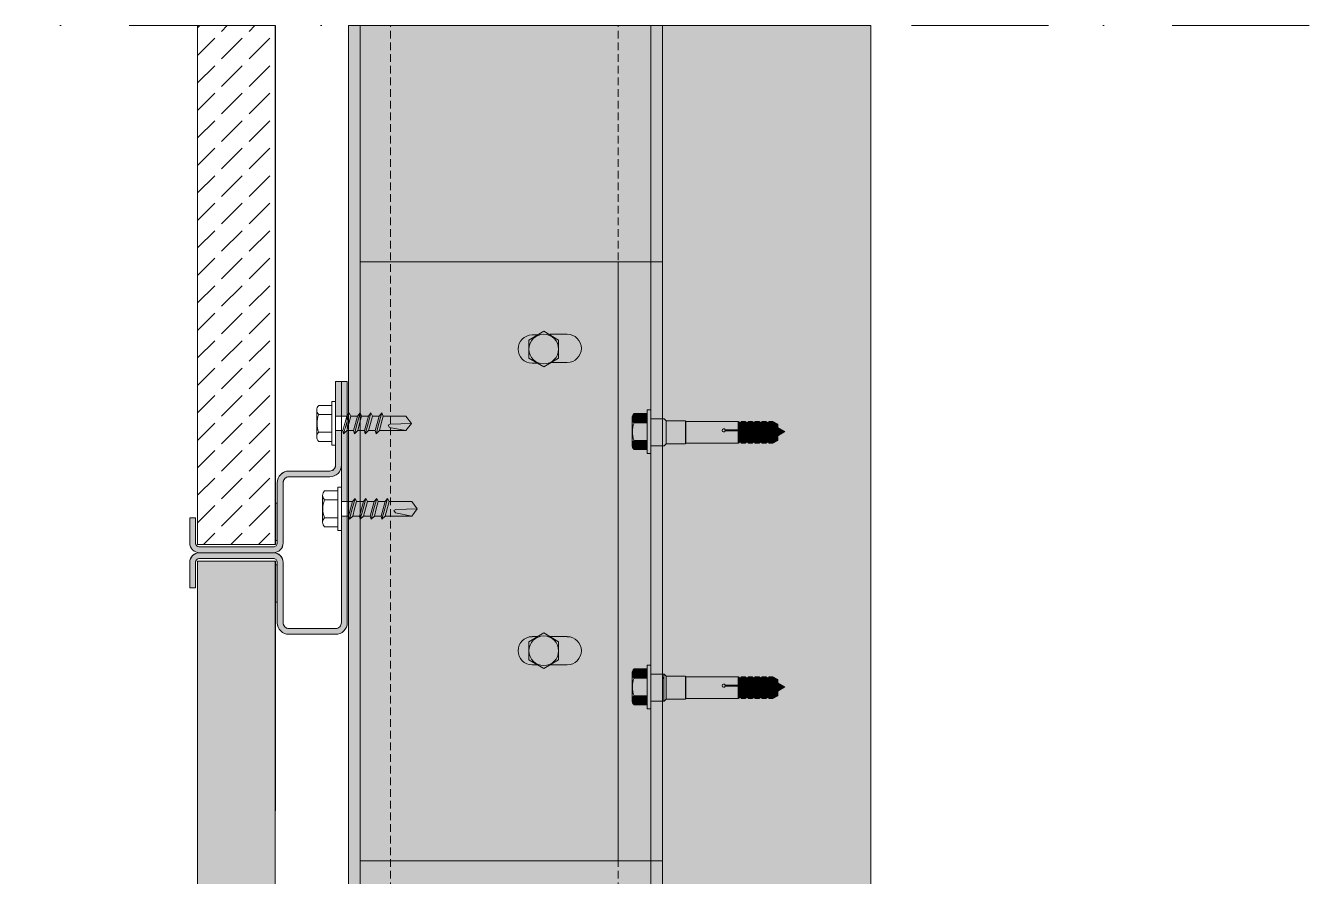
# Model space of a CAD drawing. Extents: x -106823 to -42801, y 48734 to 74234.
# Drawn here: x -55163 to -51863, y 65285 to 67473 of the extents above; entities that cross this region are included whole.
import ezdxf

# ---------------------------------------------------------------- set-up
doc = ezdxf.new("R2010")
doc.units = 0
doc.header["$MEASUREMENT"] = 0
doc.linetypes.add('Dot & Dashed', pattern=[670.277762, 352.777767, -176.388884, 0, -141.111112])
doc.linetypes.add('Hidden Line', pattern=[30, 20, -10])
for name, color, linetype, lineweight, true_color in [('2D - Ogólne_Pen_No__2', 7, 'Continuous', 15, 0x7f7f7f), ('2D - Ogólne_Pen_No__82', 7, 'Continuous', 20, 0xaaaaaa), ('2D Drafting - General_Pen_No__102', 7, 'Continuous', 13, 0xcccccc), ('2D Drafting - General_Pen_No__141', 7, 'Continuous', 0, 0xe8e8e8), ('2D Drafting - General_Pen_No__2', 7, 'Continuous', 15, 0x7f7f7f), ('2D Drafting - General_Pen_No__81', 7, 'Continuous', 20, 0x6a6a6a)]:
    doc.layers.add(name, color=color, linetype=linetype, lineweight=lineweight, true_color=true_color)
doc.layers.add('2D Drafting - General_Pen_No__121', color=255, linetype='Continuous', lineweight=0)
pattern_1 = [(45, (0, 0), (-70.71068, 70.71068), [75, -25]), (45, (7e-15, 70.71), (-70.71068, 70.71068), [75, -25])]

msp = doc.modelspace()

# ---------------------------------------------------------------- hatches: boundary and pattern name
at = {"layer": '2D Drafting - General_Pen_No__102', "linetype": 'Continuous'}
for points in [[(-54366.18, 66468.41), (-54366.18, 66557.26), (-54351.18, 66557.26), (-54351.18, 66468.41)], [(-54351.18, 66468.41), (-54351.18, 66557.26), (-54336.18, 66557.26), (-54336.18, 66470.25), (-54337.66, 66468.41)], [(-54351.18, 66468.41), (-54351.18, 66557.26), (-54336.18, 66557.26), (-54336.18, 66470.25), (-54337.66, 66468.41)], [(-54716.18, 66117.26, -0.4142136), (-54741.18, 66142.26), (-54741.18, 66207.26), (-54726.18, 66207.26), (-54726.18, 66199.21), (-54726.27, 66199.21), (-54726.27, 66148.8), (-54726.18, 66148.8), (-54726.18, 66142.26, 0.4142136), (-54716.18, 66132.26), (-54526.18, 66132.26, 0.4142136), (-54516.18, 66142.26), (-54516.18, 66297.26, -0.4142136), (-54486.18, 66327.26), (-54381.18, 66327.26, 0.4142136), (-54366.18, 66342.26), (-54366.18, 66393.85), (-54366.18, 66431.13), (-54351.18, 66431.13), (-54351.18, 66342.26, -0.4142136), (-54381.18, 66312.26), (-54486.18, 66312.26, 0.4142136), (-54501.18, 66297.26), (-54501.18, 66142.26, -0.4142136), (-54526.18, 66117.26)], [(-54336.18, 66248.78), (-54351.18, 66248.78), (-54351.18, 66286.06), (-54351.18, 66431.13), (-54347.65, 66431.13), (-54345.45, 66422.93), (-54337.25, 66431.13), (-54336.18, 66431.13)], [(-54716.18, 66117.26), (-54526.18, 66117.26, -0.4142136), (-54501.18, 66092.26), (-54501.18, 65937.26, 0.4142136), (-54486.18, 65922.26), (-54366.18, 65922.26, 0.4142136), (-54351.18, 65937.26), (-54351.18, 66211.5), (-54336.18, 66211.5), (-54336.18, 65937.26, -0.4142136), (-54366.18, 65907.26), (-54486.18, 65907.26, -0.4142136), (-54516.18, 65937.26), (-54516.18, 66092.26, 0.4142136), (-54526.18, 66102.26), (-54716.18, 66102.26, 0.4142136), (-54726.18, 66092.26), (-54726.18, 66085.72), (-54726.27, 66085.72), (-54726.27, 66035.3), (-54726.18, 66035.3), (-54726.18, 66027.26), (-54741.18, 66027.26), (-54741.18, 66092.26, -0.4142136)]]:
    msp.add_hatch(color=256, dxfattribs=at).paths.add_polyline_path(points, flags=0)
at = {"layer": '2D Drafting - General_Pen_No__121', "linetype": 'Continuous'}
for points in [[(-53564.77, 66451.55), (-53598.95, 66451.55, -0.4195601), (-53598.95, 66474.85), (-53564.77, 66474.85)], [(-53555.45, 66428.63), (-53555.45, 66372.71), (-53564.77, 66372.71), (-53564.77, 66428.63), (-53564.77, 66484.55), (-53555.45, 66484.55)], [(-53603.22, 66428.63, 0.092424), (-53598.95, 66405.72, 0.201281), (-53603.83, 66394.07), (-53603.83, 66463.2, 0.201281), (-53598.95, 66451.55, 0.092424)], [(-53564.77, 66405.72), (-53598.95, 66405.72, -0.092424), (-53603.22, 66428.63, -0.092424), (-53598.95, 66451.55), (-53564.77, 66451.55), (-53564.77, 66428.63)], [(-53555.45, 66391.96), (-53555.45, 66430.48), (-53555.45, 66461.63), (-53525.45, 66461.63), (-53525.45, 66427.55), (-53525.45, 66391.96)], [(-53525.45, 66391.96), (-53555.45, 66391.96), (-53555.45, 66430.48), (-53555.45, 66461.63), (-53525.45, 66461.63), (-53525.45, 66426.6)], [(-53516.35, 66397.37), (-53516.35, 66456.22), (-53466.61, 66456.22), (-53466.61, 66397.37)], [(-53466.61, 66397.37), (-53466.61, 66456.22), (-53465.36, 66454.97), (-53465.36, 66398.62)], [(-53465.36, 66398.62), (-53465.36, 66454.97), (-53330.94, 66454.97), (-53330.94, 66433.31), (-53364.25, 66433.31, 5.4750432), (-53364.25, 66430.35), (-53330.94, 66430.35), (-53330.94, 66398.62)], [(-53330.94, 66430.35), (-53364.25, 66430.35, -5.4750432), (-53364.25, 66433.31), (-53330.94, 66433.31)], [(-53323.5, 66452.01), (-53323.5, 66439.06), (-53330.94, 66433.31), (-53330.94, 66454.97), (-53327.2, 66452.01)], [(-53330.94, 66433.31), (-53323.5, 66439.06), (-53323.5, 66436.1), (-53330.94, 66430.35)], [(-53323.5, 66401.57), (-53327.2, 66401.57), (-53330.94, 66398.62), (-53330.94, 66430.35), (-53323.5, 66436.1)], [(-53313.15, 66454.97), (-53313.15, 66439.06), (-53323.5, 66439.06), (-53323.5, 66454.97)], [(-53323.5, 66439.06), (-53313.15, 66439.06), (-53313.15, 66436.1), (-53323.5, 66436.1)], [(-53323.5, 66398.62), (-53323.5, 66436.1), (-53313.15, 66436.1), (-53313.15, 66398.62)], [(-53305.71, 66452.01), (-53305.71, 66433.31), (-53313.15, 66439.06), (-53313.15, 66454.97), (-53309.4, 66452.01)], [(-53305.71, 66430.35), (-53313.15, 66436.1), (-53313.15, 66439.06), (-53305.71, 66433.31)], [(-53305.71, 66401.57), (-53309.4, 66401.57), (-53313.15, 66398.62), (-53313.15, 66436.1), (-53305.71, 66430.35)], [(-53295.35, 66454.97), (-53295.35, 66433.31), (-53305.71, 66433.31), (-53305.71, 66454.97)], [(-53295.35, 66433.31), (-53295.35, 66454.97), (-53291.61, 66452.01), (-53287.91, 66452.01), (-53287.91, 66439.06)], [(-53287.91, 66436.1), (-53295.35, 66430.35), (-53295.35, 66433.31), (-53287.91, 66439.06)], [(-53287.91, 66401.57), (-53291.61, 66401.57), (-53295.35, 66398.62), (-53295.35, 66430.35), (-53287.91, 66436.1)], [(-53277.55, 66454.97), (-53277.55, 66439.06), (-53287.91, 66439.06), (-53287.91, 66454.97)], [(-53277.55, 66436.1), (-53287.91, 66436.1), (-53287.91, 66439.06), (-53277.55, 66439.06)], [(-53277.55, 66398.62), (-53287.91, 66398.62), (-53287.91, 66436.1), (-53277.55, 66436.1)], [(-53270.11, 66452.01), (-53270.11, 66433.31), (-53277.55, 66439.06), (-53277.55, 66454.97), (-53273.81, 66452.01)], [(-53270.11, 66430.35), (-53277.55, 66436.1), (-53277.55, 66439.06), (-53270.11, 66433.31)], [(-53270.11, 66401.57), (-53273.81, 66401.57), (-53277.55, 66398.62), (-53277.55, 66436.1), (-53270.11, 66430.35)], [(-53259.76, 66454.97), (-53259.76, 66433.31), (-53270.11, 66433.31), (-53270.11, 66454.97)], [(-53252.32, 66452.01), (-53252.32, 66439.06), (-53259.76, 66433.31), (-53259.76, 66454.97), (-53256.01, 66452.01)], [(-53259.76, 66433.31), (-53252.32, 66439.06), (-53252.32, 66436.1), (-53259.76, 66430.35)], [(-53252.32, 66401.57), (-53256.01, 66401.57), (-53259.76, 66398.62), (-53259.76, 66430.35), (-53252.32, 66436.1)], [(-53252.32, 66439.06), (-53252.32, 66454.97), (-53241.96, 66454.97), (-53241.96, 66439.06)], [(-53252.32, 66439.06), (-53241.96, 66439.06), (-53241.96, 66436.1), (-53252.32, 66436.1)], [(-53252.32, 66398.62), (-53252.32, 66436.1), (-53241.96, 66436.1), (-53241.96, 66398.62)], [(-53229.58, 66431.91), (-53241.96, 66439.06), (-53241.96, 66454.97), (-53229.58, 66447.82)], [(-53229.58, 66428.95), (-53241.96, 66436.1), (-53241.96, 66439.06), (-53229.58, 66431.91)], [(-53229.58, 66405.76), (-53241.96, 66398.62), (-53241.96, 66436.1), (-53229.58, 66428.95)], [(-53210.85, 66428.54), (-53229.58, 66417.72), (-53229.58, 66439.35)], [(-53564.77, 66382.42), (-53598.95, 66382.42, -0.4195601), (-53598.95, 66405.72), (-53564.77, 66405.72)], [(-53305.71, 66433.31), (-53295.35, 66433.31), (-53295.35, 66430.35), (-53305.71, 66430.35)], [(-53305.71, 66398.62), (-53305.71, 66430.35), (-53295.35, 66430.35), (-53295.35, 66398.62)], [(-53270.11, 66433.31), (-53259.76, 66433.31), (-53259.76, 66430.35), (-53270.11, 66430.35)], [(-53259.76, 66398.62), (-53270.11, 66398.62), (-53270.11, 66430.35), (-53259.76, 66430.35)], [(-53564.77, 65794.86), (-53598.95, 65794.86, -0.4195601), (-53598.95, 65818.16), (-53564.77, 65818.16)], [(-53555.45, 65771.95), (-53555.45, 65716.03), (-53564.77, 65716.03), (-53564.77, 65771.95), (-53564.77, 65827.87), (-53555.45, 65827.87)], [(-53603.22, 65771.95, 0.092424), (-53598.95, 65749.04, 0.201281), (-53603.83, 65737.39), (-53603.83, 65806.51, 0.201281), (-53598.95, 65794.86, 0.092424)], [(-53564.77, 65749.04), (-53598.95, 65749.04, -0.092424), (-53603.22, 65771.95, -0.092424), (-53598.95, 65794.86), (-53564.77, 65794.86), (-53564.77, 65771.95)], [(-53555.45, 65735.27), (-53555.45, 65771.95), (-53555.45, 65804.95), (-53525.45, 65804.95), (-53525.45, 65769.03), (-53525.45, 65735.27)], [(-53525.45, 65735.27), (-53555.45, 65735.27), (-53555.45, 65771.95), (-53555.45, 65804.95), (-53525.45, 65804.95), (-53525.45, 65768.08)], [(-53525.45, 65735.37), (-53525.45, 65768.08), (-53525.45, 65792.43), (-53521.94, 65796.8), (-53521.94, 65735.37)], [(-53521.94, 65735.37), (-53521.94, 65804.95), (-53521.76, 65804.95), (-53516.35, 65799.53), (-53516.35, 65740.78), (-53521.76, 65735.37)], [(-53516.35, 65740.69), (-53516.35, 65799.53), (-53466.61, 65799.53), (-53466.61, 65740.69)], [(-53466.61, 65740.69), (-53466.61, 65799.53), (-53465.36, 65798.29), (-53465.36, 65741.93)], [(-53465.36, 65741.93), (-53465.36, 65798.29), (-53330.94, 65798.29), (-53330.94, 65776.63), (-53364.25, 65776.63, 5.4750432), (-53364.25, 65773.67), (-53330.94, 65773.67), (-53330.94, 65741.93)], [(-53330.94, 65773.67), (-53364.25, 65773.67, -5.4750432), (-53364.25, 65776.63), (-53330.94, 65776.63)], [(-53323.5, 65795.33), (-53323.5, 65782.38), (-53330.94, 65776.63), (-53330.94, 65798.29), (-53327.2, 65795.33)], [(-53330.94, 65776.63), (-53323.5, 65782.38), (-53323.5, 65779.42), (-53330.94, 65773.67)], [(-53323.5, 65744.89), (-53327.2, 65744.89), (-53330.94, 65741.93), (-53330.94, 65773.67), (-53323.5, 65779.42)], [(-53313.15, 65798.29), (-53313.15, 65782.38), (-53323.5, 65782.38), (-53323.5, 65798.29)], [(-53323.5, 65782.38), (-53313.15, 65782.38), (-53313.15, 65779.42), (-53323.5, 65779.42)], [(-53323.5, 65741.93), (-53323.5, 65779.42), (-53313.15, 65779.42), (-53313.15, 65741.93)], [(-53305.71, 65795.33), (-53305.71, 65776.63), (-53313.15, 65782.38), (-53313.15, 65798.29), (-53309.4, 65795.33)], [(-53305.71, 65773.67), (-53313.15, 65779.42), (-53313.15, 65782.38), (-53305.71, 65776.63)], [(-53305.71, 65744.89), (-53309.4, 65744.89), (-53313.15, 65741.93), (-53313.15, 65779.42), (-53305.71, 65773.67)], [(-53295.35, 65798.29), (-53295.35, 65776.63), (-53305.71, 65776.63), (-53305.71, 65798.29)], [(-53305.71, 65776.63), (-53295.35, 65776.63), (-53295.35, 65773.67), (-53305.71, 65773.67)], [(-53295.35, 65776.63), (-53295.35, 65798.29), (-53291.61, 65795.33), (-53287.91, 65795.33), (-53287.91, 65782.38)], [(-53287.91, 65779.42), (-53295.35, 65773.67), (-53295.35, 65776.63), (-53287.91, 65782.38)], [(-53287.91, 65744.89), (-53291.61, 65744.89), (-53295.35, 65741.93), (-53295.35, 65773.67), (-53287.91, 65779.42)], [(-53277.55, 65798.29), (-53277.55, 65782.38), (-53287.91, 65782.38), (-53287.91, 65798.29)], [(-53277.55, 65779.42), (-53287.91, 65779.42), (-53287.91, 65782.38), (-53277.55, 65782.38)], [(-53277.55, 65741.93), (-53287.91, 65741.93), (-53287.91, 65779.42), (-53277.55, 65779.42)], [(-53270.11, 65795.33), (-53270.11, 65776.63), (-53277.55, 65782.38), (-53277.55, 65798.29), (-53273.81, 65795.33)], [(-53270.11, 65773.67), (-53277.55, 65779.42), (-53277.55, 65782.38), (-53270.11, 65776.63)], [(-53270.11, 65744.89), (-53273.81, 65744.89), (-53277.55, 65741.93), (-53277.55, 65779.42), (-53270.11, 65773.67)], [(-53259.76, 65798.29), (-53259.76, 65776.63), (-53270.11, 65776.63), (-53270.11, 65798.29)], [(-53270.11, 65776.63), (-53259.76, 65776.63), (-53259.76, 65773.67), (-53270.11, 65773.67)], [(-53252.32, 65795.33), (-53252.32, 65782.38), (-53259.76, 65776.63), (-53259.76, 65798.29), (-53256.01, 65795.33)], [(-53259.76, 65776.63), (-53252.32, 65782.38), (-53252.32, 65779.42), (-53259.76, 65773.67)], [(-53252.32, 65744.89), (-53256.01, 65744.89), (-53259.76, 65741.93), (-53259.76, 65773.67), (-53252.32, 65779.42)], [(-53252.32, 65782.38), (-53252.32, 65798.29), (-53241.96, 65798.29), (-53241.96, 65782.38)], [(-53252.32, 65782.38), (-53241.96, 65782.38), (-53241.96, 65779.42), (-53252.32, 65779.42)], [(-53252.32, 65741.93), (-53252.32, 65779.42), (-53241.96, 65779.42), (-53241.96, 65741.93)], [(-53229.58, 65775.23), (-53241.96, 65782.38), (-53241.96, 65798.29), (-53229.58, 65791.14)], [(-53229.58, 65772.27), (-53241.96, 65779.42), (-53241.96, 65782.38), (-53229.58, 65775.23)], [(-53229.58, 65749.08), (-53241.96, 65741.93), (-53241.96, 65779.42), (-53229.58, 65772.27)], [(-53210.85, 65771.85), (-53229.58, 65761.04), (-53229.58, 65782.67)], [(-53564.77, 65725.74), (-53598.95, 65725.74, -0.4195601), (-53598.95, 65749.04), (-53564.77, 65749.04)], [(-53305.71, 65741.93), (-53305.71, 65773.67), (-53295.35, 65773.67), (-53295.35, 65741.93)], [(-53259.76, 65741.93), (-53270.11, 65741.93), (-53270.11, 65773.67), (-53259.76, 65773.67)]]:
    msp.add_hatch(color=256, dxfattribs=at).paths.add_polyline_path(points, flags=0)
at = {"layer": '2D Drafting - General_Pen_No__141', "linetype": 'Continuous'}
msp.add_hatch(color=256, dxfattribs=at).paths.add_polyline_path([(-53525.45, 52799.35), (-53525.45, 67472.76), (-54333.07, 67472.76), (-54333.07, 52799.35)], flags=0)
at = {"layer": '2D Drafting - General_Pen_No__81', "linetype": 'Continuous'}
h = msp.add_hatch(dxfattribs=at)
h.set_pattern_fill('Beton', color=256, style=0, pattern_type=2)
h.set_pattern_definition(pattern_1)
h.paths.add_polyline_path([(-54721.18, 66138.71), (-54521.18, 66138.71), (-54521.18, 67472.76), (-54721.18, 67472.76)], flags=0)
h = msp.add_hatch(dxfattribs=at)
h.set_pattern_fill('Solid___Dashed', color=256, style=0, pattern_type=2)
h.set_pattern_definition([(45, (0, 0), (-70.71068, 70.71068), []), (45, (-35.36, 35.36), (-70.71068, 70.71068), [75, -25])])
h.paths.add_polyline_path([(-53525.45, 67472.76), (-53525.45, 52799.35), (-52989.68, 52799.35), (-52989.68, 66029.79), (-52989.68, 67472.76)], flags=0)
for points in [[(-54521.09, 66244.23), (-54516.18, 66244.23), (-54516.18, 66148.8), (-54521.09, 66148.8)], [(-54521.09, 65990.28), (-54516.18, 65990.28), (-54516.18, 66085.72), (-54521.09, 66085.72)]]:
    msp.add_hatch(color=256, dxfattribs=at).paths.add_polyline_path(points, flags=0)
h = msp.add_hatch(dxfattribs=at)
h.set_pattern_fill('Beton', color=256, style=0, pattern_type=2)
h.set_pattern_definition(pattern_1)
h.paths.add_polyline_path([(-54721.18, 66095.81), (-54521.18, 66095.81), (-54521.18, 54133.71), (-54721.18, 54133.71)], flags=0)

# ---------------------------------------------------------------- linework, layer by layer
at = {"layer": '2D - Ogólne_Pen_No__2', "linetype": 'Continuous'}
for p, q in [((-53525.45, 66461.63), (-53525.45, 66426.6)), ((-53521.76, 66461.63), (-53525.45, 66461.63)), ((-53516.35, 66456.22), (-53521.76, 66461.63)), ((-53466.61, 66456.22), (-53516.35, 66456.22)), ((-53516.35, 66456.22), (-53516.35, 66397.37)), ((-53465.36, 66454.97), (-53466.61, 66456.22)), ((-53466.61, 66456.22), (-53466.61, 66397.37)), ((-53330.94, 66454.97), (-53465.36, 66454.97)), ((-53465.36, 66398.62), (-53465.36, 66454.97)), ((-53327.2, 66452.01), (-53330.94, 66454.97)), ((-53330.94, 66454.97), (-53330.94, 66398.62)), ((-53323.5, 66439.06), (-53330.94, 66433.31)), ((-53323.5, 66436.1), (-53330.94, 66430.35)), ((-53323.5, 66452.01), (-53327.2, 66452.01)), ((-53323.5, 66454.97), (-53323.5, 66452.01)), ((-53313.15, 66454.97), (-53323.5, 66454.97)), ((-53323.5, 66454.97), (-53323.5, 66398.62)), ((-53313.15, 66439.06), (-53323.5, 66439.06)), ((-53313.15, 66436.1), (-53323.5, 66436.1)), ((-53309.4, 66452.01), (-53313.15, 66454.97)), ((-53313.15, 66454.97), (-53313.15, 66398.62)), ((-53305.71, 66433.31), (-53313.15, 66439.06)), ((-53305.71, 66430.35), (-53313.15, 66436.1)), ((-53305.71, 66452.01), (-53309.4, 66452.01)), ((-53305.71, 66454.97), (-53305.71, 66452.01)), ((-53295.35, 66454.97), (-53305.71, 66454.97)), ((-53305.71, 66454.97), (-53305.71, 66398.62)), ((-53291.61, 66452.01), (-53295.35, 66454.97)), ((-53295.35, 66454.97), (-53295.35, 66398.62)), ((-53287.91, 66439.06), (-53295.35, 66433.31)), ((-53287.91, 66436.1), (-53295.35, 66430.35)), ((-53287.91, 66452.01), (-53291.61, 66452.01)), ((-53287.91, 66454.97), (-53287.91, 66452.01)), ((-53277.55, 66454.97), (-53287.91, 66454.97)), ((-53287.91, 66454.97), (-53287.91, 66398.62)), ((-53277.55, 66439.06), (-53287.91, 66439.06)), ((-53277.55, 66436.1), (-53287.91, 66436.1)), ((-53273.81, 66452.01), (-53277.55, 66454.97)), ((-53277.55, 66454.97), (-53277.55, 66398.62)), ((-53270.11, 66433.31), (-53277.55, 66439.06)), ((-53270.11, 66430.35), (-53277.55, 66436.1)), ((-53270.11, 66452.01), (-53273.81, 66452.01)), ((-53270.11, 66454.97), (-53270.11, 66452.01)), ((-53259.76, 66454.97), (-53270.11, 66454.97)), ((-53270.11, 66454.97), (-53270.11, 66398.62)), ((-53256.01, 66452.01), (-53259.76, 66454.97)), ((-53259.76, 66454.97), (-53259.76, 66398.62)), ((-53252.32, 66439.06), (-53259.76, 66433.31)), ((-53252.32, 66436.1), (-53259.76, 66430.35)), ((-53252.32, 66452.01), (-53256.01, 66452.01)), ((-53252.32, 66454.97), (-53252.32, 66398.62)), ((-53241.96, 66454.97), (-53252.32, 66454.97)), ((-53241.96, 66439.06), (-53252.32, 66439.06)), ((-53241.96, 66436.1), (-53252.32, 66436.1)), ((-53229.58, 66447.82), (-53241.96, 66454.97)), ((-53241.96, 66454.97), (-53241.96, 66398.62)), ((-53229.58, 66431.91), (-53241.96, 66439.06)), ((-53229.58, 66428.95), (-53241.96, 66436.1)), ((-53229.58, 66447.82), (-53229.58, 66405.76)), ((-53229.58, 66439.35), (-53210.85, 66428.54)), ((-53525.45, 66392.05), (-53525.45, 66427.65)), ((-53525.45, 66391.96), (-53525.45, 66427.55)), ((-53330.94, 66433.31), (-53364.25, 66433.31)), ((-53330.94, 66430.35), (-53364.25, 66430.35)), ((-53327.2, 66401.57), (-53330.94, 66398.62)), ((-53323.5, 66401.57), (-53327.2, 66401.57)), ((-53323.5, 66398.62), (-53323.5, 66401.57)), ((-53309.4, 66401.57), (-53313.15, 66398.62)), ((-53305.71, 66401.57), (-53309.4, 66401.57)), ((-53295.35, 66433.31), (-53305.71, 66433.31)), ((-53295.35, 66430.35), (-53305.71, 66430.35)), ((-53305.71, 66398.62), (-53305.71, 66401.57)), ((-53291.61, 66401.57), (-53295.35, 66398.62)), ((-53287.91, 66401.57), (-53291.61, 66401.57)), ((-53287.91, 66398.62), (-53287.91, 66401.57)), ((-53273.81, 66401.57), (-53277.55, 66398.62)), ((-53270.11, 66401.57), (-53273.81, 66401.57)), ((-53259.76, 66433.31), (-53270.11, 66433.31)), ((-53259.76, 66430.35), (-53270.11, 66430.35)), ((-53270.11, 66398.62), (-53270.11, 66401.57)), ((-53256.01, 66401.57), (-53259.76, 66398.62)), ((-53252.32, 66401.57), (-53256.01, 66401.57)), ((-53229.58, 66405.76), (-53241.96, 66398.62)), ((-53229.58, 66417.72), (-53210.85, 66428.54)), ((-53521.76, 66391.96), (-53525.45, 66391.96)), ((-53516.35, 66397.37), (-53521.76, 66391.96)), ((-53466.61, 66397.37), (-53516.35, 66397.37)), ((-53465.36, 66398.62), (-53466.61, 66397.37)), ((-53330.94, 66398.62), (-53465.36, 66398.62)), ((-53313.15, 66398.62), (-53323.5, 66398.62)), ((-53295.35, 66398.62), (-53305.71, 66398.62)), ((-53277.55, 66398.62), (-53287.91, 66398.62)), ((-53259.76, 66398.62), (-53270.11, 66398.62)), ((-53241.96, 66398.62), (-53252.32, 66398.62)), ((-53521.76, 65804.95), (-53525.45, 65804.95)), ((-53516.35, 65799.53), (-53521.76, 65804.95)), ((-53466.61, 65799.53), (-53516.35, 65799.53)), ((-53516.35, 65799.53), (-53516.35, 65740.69)), ((-53465.36, 65798.29), (-53466.61, 65799.53)), ((-53466.61, 65799.53), (-53466.61, 65740.69)), ((-53330.94, 65798.29), (-53465.36, 65798.29)), ((-53465.36, 65741.93), (-53465.36, 65798.29)), ((-53330.94, 65776.63), (-53364.25, 65776.63)), ((-53327.2, 65795.33), (-53330.94, 65798.29)), ((-53330.94, 65798.29), (-53330.94, 65741.93)), ((-53323.5, 65782.38), (-53330.94, 65776.63)), ((-53323.5, 65779.42), (-53330.94, 65773.67)), ((-53323.5, 65795.33), (-53327.2, 65795.33)), ((-53323.5, 65798.29), (-53323.5, 65795.33)), ((-53313.15, 65798.29), (-53323.5, 65798.29)), ((-53323.5, 65798.29), (-53323.5, 65741.93)), ((-53313.15, 65782.38), (-53323.5, 65782.38)), ((-53313.15, 65779.42), (-53323.5, 65779.42)), ((-53309.4, 65795.33), (-53313.15, 65798.29)), ((-53313.15, 65798.29), (-53313.15, 65741.93)), ((-53305.71, 65776.63), (-53313.15, 65782.38)), ((-53305.71, 65773.67), (-53313.15, 65779.42)), ((-53305.71, 65795.33), (-53309.4, 65795.33)), ((-53305.71, 65798.29), (-53305.71, 65795.33)), ((-53295.35, 65798.29), (-53305.71, 65798.29)), ((-53305.71, 65798.29), (-53305.71, 65741.93)), ((-53295.35, 65776.63), (-53305.71, 65776.63)), ((-53291.61, 65795.33), (-53295.35, 65798.29)), ((-53295.35, 65798.29), (-53295.35, 65741.93)), ((-53287.91, 65782.38), (-53295.35, 65776.63)), ((-53287.91, 65779.42), (-53295.35, 65773.67)), ((-53287.91, 65795.33), (-53291.61, 65795.33)), ((-53287.91, 65798.29), (-53287.91, 65795.33)), ((-53277.55, 65798.29), (-53287.91, 65798.29)), ((-53287.91, 65798.29), (-53287.91, 65741.93)), ((-53277.55, 65782.38), (-53287.91, 65782.38)), ((-53277.55, 65779.42), (-53287.91, 65779.42)), ((-53273.81, 65795.33), (-53277.55, 65798.29)), ((-53277.55, 65798.29), (-53277.55, 65741.93)), ((-53270.11, 65776.63), (-53277.55, 65782.38)), ((-53270.11, 65773.67), (-53277.55, 65779.42)), ((-53270.11, 65795.33), (-53273.81, 65795.33)), ((-53270.11, 65798.29), (-53270.11, 65795.33)), ((-53259.76, 65798.29), (-53270.11, 65798.29)), ((-53270.11, 65798.29), (-53270.11, 65741.93)), ((-53259.76, 65776.63), (-53270.11, 65776.63)), ((-53256.01, 65795.33), (-53259.76, 65798.29)), ((-53259.76, 65798.29), (-53259.76, 65741.93)), ((-53252.32, 65782.38), (-53259.76, 65776.63)), ((-53252.32, 65779.42), (-53259.76, 65773.67)), ((-53252.32, 65795.33), (-53256.01, 65795.33)), ((-53252.32, 65798.29), (-53252.32, 65741.93)), ((-53241.96, 65798.29), (-53252.32, 65798.29)), ((-53241.96, 65782.38), (-53252.32, 65782.38)), ((-53241.96, 65779.42), (-53252.32, 65779.42)), ((-53229.58, 65791.14), (-53241.96, 65798.29)), ((-53241.96, 65798.29), (-53241.96, 65741.93)), ((-53229.58, 65775.23), (-53241.96, 65782.38)), ((-53229.58, 65772.27), (-53241.96, 65779.42)), ((-53229.58, 65791.14), (-53229.58, 65749.08)), ((-53229.58, 65782.67), (-53210.85, 65771.85)), ((-53525.45, 65735.37), (-53525.45, 65769.12)), ((-53465.36, 65741.93), (-53466.61, 65740.69)), ((-53330.94, 65741.93), (-53465.36, 65741.93)), ((-53330.94, 65773.67), (-53364.25, 65773.67)), ((-53327.2, 65744.89), (-53330.94, 65741.93)), ((-53323.5, 65744.89), (-53327.2, 65744.89)), ((-53323.5, 65741.93), (-53323.5, 65744.89)), ((-53313.15, 65741.93), (-53323.5, 65741.93)), ((-53309.4, 65744.89), (-53313.15, 65741.93)), ((-53305.71, 65744.89), (-53309.4, 65744.89)), ((-53295.35, 65773.67), (-53305.71, 65773.67)), ((-53305.71, 65741.93), (-53305.71, 65744.89)), ((-53295.35, 65741.93), (-53305.71, 65741.93)), ((-53291.61, 65744.89), (-53295.35, 65741.93)), ((-53287.91, 65744.89), (-53291.61, 65744.89)), ((-53287.91, 65741.93), (-53287.91, 65744.89)), ((-53277.55, 65741.93), (-53287.91, 65741.93)), ((-53273.81, 65744.89), (-53277.55, 65741.93)), ((-53270.11, 65744.89), (-53273.81, 65744.89)), ((-53259.76, 65773.67), (-53270.11, 65773.67)), ((-53270.11, 65741.93), (-53270.11, 65744.89)), ((-53259.76, 65741.93), (-53270.11, 65741.93)), ((-53256.01, 65744.89), (-53259.76, 65741.93)), ((-53252.32, 65744.89), (-53256.01, 65744.89)), ((-53241.96, 65741.93), (-53252.32, 65741.93)), ((-53229.58, 65749.08), (-53241.96, 65741.93)), ((-53229.58, 65761.04), (-53210.85, 65771.85)), ((-53521.76, 65735.37), (-53525.45, 65735.37)), ((-53521.76, 65735.27), (-53525.45, 65735.27)), ((-53516.35, 65740.78), (-53521.76, 65735.37)), ((-53516.35, 65740.69), (-53521.76, 65735.27)), ((-53466.61, 65740.69), (-53516.35, 65740.69))]:
    msp.add_line(p, q, dxfattribs=at)
msp.add_arc((-53368.17, 66431.83), 4.18, 20.70161, 339.29839, dxfattribs=at)
at = {"layer": '2D - Ogólne_Pen_No__82', "linetype": 'Continuous'}
msp.add_arc((-53368.17, 65775.15), 4.18, 20.70161, 339.29839, dxfattribs=at)
at = {"layer": '2D Drafting - General_Pen_No__2', "linetype": 'Dot & Dashed'}
msp.add_line((-51862.74, 67472.76), (-73249.29, 67472.76), dxfattribs=at)
at = {"layer": '2D Drafting - General_Pen_No__2', "linetype": 'Continuous'}
for p, q in [((-54721.09, 66138.71), (-54721.09, 67472.76)), ((-54521.09, 66138.71), (-54521.09, 67472.76)), ((-54333.07, 65453.08), (-54333.07, 67472.76)), ((-54333.07, 52799.35), (-54333.07, 67472.76)), ((-54303.07, 65453.08), (-54303.07, 67472.76)), ((-54303.07, 52799.35), (-54303.07, 67472.76)), ((-53555.45, 65453.08), (-53555.45, 67472.76)), ((-53555.45, 52799.35), (-53555.45, 67472.76)), ((-53525.45, 65453.08), (-53525.45, 67472.76)), ((-53525.45, 52799.35), (-53525.45, 67472.76)), ((-52989.68, 65453.08), (-52989.68, 67472.76)), ((-52989.68, 52799.35), (-52989.68, 67472.76)), ((-54303.07, 66865.12), (-53525.45, 66865.12)), ((-53639.72, 65324.55), (-53639.72, 66865.12)), ((-53869.11, 66663.93), (-53830.94, 66686.93)), ((-53847.05, 66677.22), (-53860.8, 66677.22)), ((-53792.77, 66663.93), (-53830.94, 66686.93)), ((-53770.63, 66679.1), (-53814.83, 66679.1)), ((-53869.11, 66663.93), (-53869.11, 66617.93)), ((-53792.77, 66663.93), (-53792.77, 66617.93)), ((-53869.11, 66617.93), (-53830.94, 66594.93)), ((-53860.8, 66604.64), (-53847.05, 66604.64)), ((-53792.77, 66617.93), (-53830.94, 66594.93)), ((-53814.83, 66606.51), (-53770.63, 66606.51)), ((-54366.18, 66557.26), (-54366.18, 66342.26)), ((-54351.18, 66557.26), (-54366.18, 66557.26)), ((-54351.18, 66557.26), (-54351.18, 65937.26)), ((-54336.18, 66557.26), (-54351.18, 66557.26)), ((-54351.18, 66557.26), (-54351.18, 66342.26)), ((-54336.18, 66557.26), (-54336.18, 65937.26)), ((-54375.5, 66449.76), (-54375.5, 66505.68)), ((-54375.5, 66505.68), (-54366.18, 66505.68)), ((-54366.18, 66505.68), (-54366.18, 66449.76)), ((-54414.56, 66415.2), (-54414.56, 66484.32)), ((-54409.67, 66495.97), (-54375.5, 66495.97)), ((-54409.67, 66472.67), (-54375.5, 66472.67)), ((-54366.18, 66468.4), (-54337.66, 66468.4)), ((-54337.66, 66468.4), (-54342.65, 66449.76)), ((-54331.07, 66476.6), (-54338.26, 66449.76)), ((-54331.07, 66476.6), (-54337.66, 66468.4)), ((-54327.26, 66468.4), (-54332.26, 66449.76)), ((-54327.26, 66468.4), (-54331.07, 66476.6)), ((-54327.26, 66468.4), (-54309.82, 66468.4)), ((-54309.82, 66468.4), (-54314.81, 66449.76)), ((-54303.23, 66476.6), (-54310.42, 66449.76)), ((-54303.23, 66476.6), (-54309.82, 66468.4)), ((-54299.42, 66468.4), (-54304.42, 66449.76)), ((-54299.42, 66468.4), (-54303.23, 66476.6)), ((-54299.42, 66468.4), (-54281.98, 66468.4)), ((-54281.98, 66468.4), (-54286.97, 66449.76)), ((-54275.39, 66476.6), (-54282.58, 66449.76)), ((-54275.39, 66476.6), (-54281.98, 66468.4)), ((-54271.58, 66468.4), (-54276.57, 66449.76)), ((-54271.58, 66468.4), (-54275.39, 66476.6)), ((-54271.58, 66468.4), (-54254.14, 66468.4)), ((-54254.14, 66468.4), (-54259.13, 66449.76)), ((-54247.54, 66476.6), (-54254.74, 66449.76)), ((-54247.54, 66476.6), (-54254.14, 66468.4)), ((-54243.74, 66468.4), (-54248.73, 66449.76)), ((-54243.74, 66468.4), (-54247.54, 66476.6)), ((-54243.74, 66468.4), (-54185.22, 66468.4)), ((-54185.22, 66468.4), (-54171.24, 66449.76)), ((-53598.95, 66474.85), (-53564.77, 66474.85)), ((-53564.77, 66428.63), (-53564.77, 66484.55)), ((-53564.77, 66484.55), (-53555.45, 66484.55)), ((-53555.45, 66484.55), (-53555.45, 66428.63)), ((-54375.5, 66449.76), (-54375.5, 66393.84)), ((-54366.18, 66393.84), (-54366.18, 66449.76)), ((-54347.65, 66431.12), (-54342.65, 66449.76)), ((-54345.45, 66422.92), (-54338.26, 66449.76)), ((-54337.25, 66431.12), (-54332.26, 66449.76)), ((-54319.81, 66431.12), (-54314.81, 66449.76)), ((-54317.61, 66422.92), (-54310.42, 66449.76)), ((-54309.41, 66431.12), (-54304.42, 66449.76)), ((-54291.97, 66431.12), (-54286.97, 66449.76)), ((-54289.77, 66422.92), (-54282.58, 66449.76)), ((-54281.57, 66431.12), (-54276.57, 66449.76)), ((-54264.13, 66431.12), (-54259.13, 66449.76)), ((-54261.93, 66422.92), (-54254.74, 66449.76)), ((-54253.73, 66431.12), (-54248.73, 66449.76)), ((-54231.05, 66445.33), (-54226.19, 66448.02)), ((-54227.27, 66439.12), (-54231.05, 66445.33)), ((-54185.22, 66431.12), (-54227.27, 66439.12)), ((-54226.19, 66448.02), (-54171.24, 66449.76)), ((-54185.22, 66431.12), (-54171.24, 66449.76)), ((-53603.83, 66394.07), (-53603.83, 66463.2)), ((-53598.95, 66451.55), (-53564.77, 66451.55)), ((-53555.45, 66461.63), (-53525.45, 66461.63)), ((-54409.67, 66426.85), (-54375.5, 66426.85)), ((-54409.67, 66403.55), (-54375.5, 66403.55)), ((-54366.18, 66431.12), (-54347.65, 66431.12)), ((-54347.65, 66431.12), (-54345.45, 66422.92)), ((-54345.45, 66422.92), (-54337.25, 66431.12)), ((-54337.25, 66431.12), (-54319.81, 66431.12)), ((-54319.81, 66431.12), (-54317.61, 66422.92)), ((-54317.61, 66422.92), (-54309.41, 66431.12)), ((-54309.41, 66431.12), (-54291.97, 66431.12)), ((-54291.97, 66431.12), (-54289.77, 66422.92)), ((-54289.77, 66422.92), (-54281.57, 66431.12)), ((-54281.57, 66431.12), (-54264.13, 66431.12)), ((-54264.13, 66431.12), (-54261.93, 66422.92)), ((-54261.93, 66422.92), (-54253.73, 66431.12)), ((-54253.73, 66431.12), (-54185.22, 66431.12)), ((-53598.95, 66405.72), (-53564.77, 66405.72)), ((-53564.77, 66428.63), (-53564.77, 66372.71)), ((-53555.45, 66372.71), (-53555.45, 66428.63)), ((-54375.5, 66393.84), (-54366.18, 66393.84)), ((-53598.95, 66382.42), (-53564.77, 66382.42)), ((-53564.77, 66372.71), (-53555.45, 66372.71)), ((-53555.45, 66391.96), (-53525.45, 66391.96)), ((-54381.18, 66327.26), (-54486.18, 66327.26)), ((-54381.18, 66312.26), (-54486.18, 66312.26)), ((-54516.18, 66297.26), (-54516.18, 66142.26)), ((-54501.18, 66297.26), (-54501.18, 66142.26)), ((-54394.67, 66276.35), (-54360.5, 66276.35)), ((-54360.5, 66230.14), (-54360.5, 66286.06)), ((-54360.5, 66286.06), (-54351.18, 66286.06)), ((-54351.18, 66286.06), (-54351.18, 66230.14)), ((-54399.56, 66195.58), (-54399.56, 66264.7)), ((-54394.67, 66253.05), (-54360.5, 66253.05)), ((-54351.18, 66248.78), (-54322.66, 66248.78)), ((-54322.66, 66248.78), (-54327.65, 66230.14)), ((-54316.07, 66256.98), (-54323.26, 66230.14)), ((-54316.07, 66256.98), (-54322.66, 66248.78)), ((-54312.26, 66248.78), (-54317.26, 66230.14)), ((-54312.26, 66248.78), (-54316.07, 66256.98)), ((-54312.26, 66248.78), (-54294.82, 66248.78)), ((-54294.82, 66248.78), (-54299.81, 66230.14)), ((-54288.23, 66256.98), (-54295.42, 66230.14)), ((-54288.23, 66256.98), (-54294.82, 66248.78)), ((-54284.42, 66248.78), (-54289.42, 66230.14)), ((-54284.42, 66248.78), (-54288.23, 66256.98)), ((-54284.42, 66248.78), (-54266.98, 66248.78)), ((-54266.98, 66248.78), (-54271.97, 66230.14)), ((-54260.39, 66256.98), (-54267.58, 66230.14)), ((-54260.39, 66256.98), (-54266.98, 66248.78)), ((-54256.58, 66248.78), (-54261.57, 66230.14)), ((-54256.58, 66248.78), (-54260.39, 66256.98)), ((-54256.58, 66248.78), (-54239.14, 66248.78)), ((-54239.14, 66248.78), (-54244.13, 66230.14)), ((-54232.54, 66256.98), (-54239.74, 66230.14)), ((-54232.54, 66256.98), (-54239.14, 66248.78)), ((-54228.74, 66248.78), (-54233.73, 66230.14)), ((-54228.74, 66248.78), (-54232.54, 66256.98)), ((-54228.74, 66248.78), (-54170.22, 66248.78)), ((-54170.22, 66248.78), (-54156.24, 66230.14)), ((-54741.18, 66207.26), (-54741.18, 66142.26)), ((-54741.18, 66207.26), (-54726.18, 66207.26)), ((-54726.18, 66207.26), (-54726.18, 66142.26)), ((-54394.67, 66207.23), (-54360.5, 66207.23)), ((-54360.5, 66230.14), (-54360.5, 66174.22)), ((-54351.18, 66174.22), (-54351.18, 66230.14)), ((-54351.18, 66211.5), (-54332.65, 66211.5)), ((-54332.65, 66211.5), (-54327.65, 66230.14)), ((-54332.65, 66211.5), (-54330.45, 66203.3)), ((-54330.45, 66203.3), (-54323.26, 66230.14)), ((-54330.45, 66203.3), (-54322.25, 66211.5)), ((-54322.25, 66211.5), (-54317.26, 66230.14)), ((-54322.25, 66211.5), (-54304.81, 66211.5)), ((-54304.81, 66211.5), (-54299.81, 66230.14)), ((-54304.81, 66211.5), (-54302.61, 66203.3)), ((-54302.61, 66203.3), (-54295.42, 66230.14)), ((-54302.61, 66203.3), (-54294.41, 66211.5)), ((-54294.41, 66211.5), (-54289.42, 66230.14)), ((-54294.41, 66211.5), (-54276.97, 66211.5)), ((-54276.97, 66211.5), (-54271.97, 66230.14)), ((-54276.97, 66211.5), (-54274.77, 66203.3)), ((-54274.77, 66203.3), (-54267.58, 66230.14)), ((-54274.77, 66203.3), (-54266.57, 66211.5)), ((-54266.57, 66211.5), (-54261.57, 66230.14)), ((-54266.57, 66211.5), (-54249.13, 66211.5)), ((-54249.13, 66211.5), (-54244.13, 66230.14)), ((-54249.13, 66211.5), (-54246.93, 66203.3)), ((-54246.93, 66203.3), (-54239.74, 66230.14)), ((-54246.93, 66203.3), (-54238.73, 66211.5)), ((-54238.73, 66211.5), (-54233.73, 66230.14)), ((-54238.73, 66211.5), (-54170.22, 66211.5)), ((-54216.05, 66225.71), (-54211.19, 66228.4)), ((-54212.27, 66219.51), (-54216.05, 66225.71)), ((-54170.22, 66211.5), (-54212.27, 66219.51)), ((-54211.19, 66228.4), (-54156.24, 66230.14)), ((-54170.22, 66211.5), (-54156.24, 66230.14)), ((-54394.67, 66183.93), (-54360.5, 66183.93)), ((-54360.5, 66174.22), (-54351.18, 66174.22)), ((-54721.09, 66138.71), (-54521.09, 66138.71)), ((-54526.18, 66132.26), (-54716.18, 66132.26)), ((-54526.18, 66117.26), (-54716.18, 66117.26)), ((-54526.18, 66117.26), (-54716.18, 66117.26)), ((-54741.18, 66027.26), (-54741.18, 66092.26)), ((-54726.18, 66027.26), (-54726.18, 66092.26)), ((-54721.09, 66095.81), (-54521.09, 66095.81)), ((-54721.09, 66095.81), (-54721.09, 65453.08)), ((-54526.18, 66102.26), (-54716.18, 66102.26)), ((-54521.09, 66095.81), (-54521.09, 65453.08)), ((-54516.18, 65937.26), (-54516.18, 66092.26)), ((-54501.18, 65937.26), (-54501.18, 66092.26)), ((-54741.18, 66027.26), (-54726.18, 66027.26)), ((-54366.18, 65922.26), (-54486.18, 65922.26)), ((-54366.18, 65907.26), (-54486.18, 65907.26)), ((-53869.11, 65887.96), (-53830.94, 65910.96)), ((-53792.77, 65887.96), (-53830.94, 65910.96)), ((-53869.11, 65887.96), (-53869.11, 65841.96)), ((-53847.05, 65901.26), (-53860.8, 65901.26)), ((-53770.63, 65901.26), (-53814.83, 65901.26)), ((-53792.77, 65887.96), (-53792.77, 65841.96)), ((-53869.11, 65841.96), (-53830.94, 65818.96)), ((-53792.77, 65841.96), (-53830.94, 65818.96)), ((-53860.8, 65828.67), (-53847.05, 65828.67)), ((-53814.83, 65828.67), (-53770.63, 65828.67)), ((-53598.95, 65818.16), (-53564.77, 65818.16)), ((-53564.77, 65771.95), (-53564.77, 65827.87)), ((-53564.77, 65827.87), (-53555.45, 65827.87)), ((-53555.45, 65827.87), (-53555.45, 65771.95)), ((-53603.83, 65737.39), (-53603.83, 65806.51)), ((-53598.95, 65794.86), (-53564.77, 65794.86)), ((-53555.45, 65804.95), (-53525.45, 65804.95)), ((-53598.95, 65749.04), (-53564.77, 65749.04)), ((-53564.77, 65771.95), (-53564.77, 65716.03)), ((-53555.45, 65716.03), (-53555.45, 65771.95)), ((-53598.95, 65725.74), (-53564.77, 65725.74)), ((-53564.77, 65716.03), (-53555.45, 65716.03)), ((-53555.45, 65735.27), (-53525.45, 65735.27)), ((-54303.07, 65324.55), (-53525.45, 65324.55))]:
    msp.add_line(p, q, dxfattribs=at)
at = {"layer": '2D Drafting - General_Pen_No__2', "linetype": 'Hidden Line'}
for p, q in [((-54224.74, 52799.35), (-54224.74, 67472.76)), ((-53639.72, 52799.35), (-53639.72, 67472.76))]:
    msp.add_line(p, q, dxfattribs=at)
at = {"layer": '2D Drafting - General_Pen_No__2', "linetype": 'Continuous', "flags": 128}
for points in [[(-54721.18, 66138.71), (-54521.18, 66138.71), (-54521.18, 67472.76), (-54721.18, 67472.76)], [(-53525.45, 52799.35), (-53525.45, 67472.76), (-54333.07, 67472.76), (-54333.07, 52799.35)], [(-53525.45, 67472.76), (-53525.45, 52799.35), (-52989.68, 52799.35), (-52989.68, 66029.79), (-52989.68, 67472.76)], [(-54366.18, 66468.41), (-54366.18, 66557.26), (-54351.18, 66557.26), (-54351.18, 66468.41)], [(-54351.18, 66468.41), (-54351.18, 66557.26), (-54336.18, 66557.26), (-54336.18, 66470.25), (-54337.66, 66468.41)], [(-54351.18, 66468.41), (-54351.18, 66557.26), (-54336.18, 66557.26), (-54336.18, 66470.25), (-54337.66, 66468.41)], [(-53555.45, 66428.63), (-53555.45, 66372.71), (-53564.77, 66372.71), (-53564.77, 66428.63), (-53564.77, 66484.55), (-53555.45, 66484.55)], [(-53555.45, 66391.96), (-53555.45, 66430.48), (-53555.45, 66461.63), (-53525.45, 66461.63), (-53525.45, 66427.55), (-53525.45, 66391.96)], [(-53525.45, 66391.96), (-53555.45, 66391.96), (-53555.45, 66430.48), (-53555.45, 66461.63), (-53525.45, 66461.63), (-53525.45, 66426.6)], [(-53516.35, 66397.37), (-53516.35, 66456.22), (-53466.61, 66456.22), (-53466.61, 66397.37)], [(-53466.61, 66397.37), (-53466.61, 66456.22), (-53465.36, 66454.97), (-53465.36, 66398.62)], [(-53323.5, 66452.01), (-53323.5, 66439.06), (-53330.94, 66433.31), (-53330.94, 66454.97), (-53327.2, 66452.01)], [(-53330.94, 66433.31), (-53323.5, 66439.06), (-53323.5, 66436.1), (-53330.94, 66430.35)], [(-53323.5, 66401.57), (-53327.2, 66401.57), (-53330.94, 66398.62), (-53330.94, 66430.35), (-53323.5, 66436.1)], [(-53313.15, 66454.97), (-53313.15, 66439.06), (-53323.5, 66439.06), (-53323.5, 66454.97)], [(-53323.5, 66439.06), (-53313.15, 66439.06), (-53313.15, 66436.1), (-53323.5, 66436.1)], [(-53323.5, 66398.62), (-53323.5, 66436.1), (-53313.15, 66436.1), (-53313.15, 66398.62)], [(-53305.71, 66452.01), (-53305.71, 66433.31), (-53313.15, 66439.06), (-53313.15, 66454.97), (-53309.4, 66452.01)], [(-53305.71, 66430.35), (-53313.15, 66436.1), (-53313.15, 66439.06), (-53305.71, 66433.31)], [(-53305.71, 66401.57), (-53309.4, 66401.57), (-53313.15, 66398.62), (-53313.15, 66436.1), (-53305.71, 66430.35)], [(-53295.35, 66454.97), (-53295.35, 66433.31), (-53305.71, 66433.31), (-53305.71, 66454.97)], [(-53295.35, 66433.31), (-53295.35, 66454.97), (-53291.61, 66452.01), (-53287.91, 66452.01), (-53287.91, 66439.06)], [(-53287.91, 66436.1), (-53295.35, 66430.35), (-53295.35, 66433.31), (-53287.91, 66439.06)], [(-53287.91, 66401.57), (-53291.61, 66401.57), (-53295.35, 66398.62), (-53295.35, 66430.35), (-53287.91, 66436.1)], [(-53277.55, 66454.97), (-53277.55, 66439.06), (-53287.91, 66439.06), (-53287.91, 66454.97)], [(-53277.55, 66436.1), (-53287.91, 66436.1), (-53287.91, 66439.06), (-53277.55, 66439.06)], [(-53277.55, 66398.62), (-53287.91, 66398.62), (-53287.91, 66436.1), (-53277.55, 66436.1)], [(-53270.11, 66452.01), (-53270.11, 66433.31), (-53277.55, 66439.06), (-53277.55, 66454.97), (-53273.81, 66452.01)], [(-53270.11, 66430.35), (-53277.55, 66436.1), (-53277.55, 66439.06), (-53270.11, 66433.31)], [(-53270.11, 66401.57), (-53273.81, 66401.57), (-53277.55, 66398.62), (-53277.55, 66436.1), (-53270.11, 66430.35)], [(-53259.76, 66454.97), (-53259.76, 66433.31), (-53270.11, 66433.31), (-53270.11, 66454.97)], [(-53252.32, 66452.01), (-53252.32, 66439.06), (-53259.76, 66433.31), (-53259.76, 66454.97), (-53256.01, 66452.01)], [(-53259.76, 66433.31), (-53252.32, 66439.06), (-53252.32, 66436.1), (-53259.76, 66430.35)], [(-53252.32, 66401.57), (-53256.01, 66401.57), (-53259.76, 66398.62), (-53259.76, 66430.35), (-53252.32, 66436.1)], [(-53252.32, 66439.06), (-53252.32, 66454.97), (-53241.96, 66454.97), (-53241.96, 66439.06)], [(-53252.32, 66439.06), (-53241.96, 66439.06), (-53241.96, 66436.1), (-53252.32, 66436.1)], [(-53252.32, 66398.62), (-53252.32, 66436.1), (-53241.96, 66436.1), (-53241.96, 66398.62)], [(-53229.58, 66431.91), (-53241.96, 66439.06), (-53241.96, 66454.97), (-53229.58, 66447.82)], [(-53229.58, 66428.95), (-53241.96, 66436.1), (-53241.96, 66439.06), (-53229.58, 66431.91)], [(-53229.58, 66405.76), (-53241.96, 66398.62), (-53241.96, 66436.1), (-53229.58, 66428.95)], [(-53210.85, 66428.54), (-53229.58, 66417.72), (-53229.58, 66439.35)], [(-54336.18, 66248.78), (-54351.18, 66248.78), (-54351.18, 66286.06), (-54351.18, 66431.13), (-54347.65, 66431.13), (-54345.45, 66422.93), (-54337.25, 66431.13), (-54336.18, 66431.13)], [(-53305.71, 66433.31), (-53295.35, 66433.31), (-53295.35, 66430.35), (-53305.71, 66430.35)], [(-53305.71, 66398.62), (-53305.71, 66430.35), (-53295.35, 66430.35), (-53295.35, 66398.62)], [(-53270.11, 66433.31), (-53259.76, 66433.31), (-53259.76, 66430.35), (-53270.11, 66430.35)], [(-53259.76, 66398.62), (-53270.11, 66398.62), (-53270.11, 66430.35), (-53259.76, 66430.35)], [(-54521.09, 66244.23), (-54516.18, 66244.23), (-54516.18, 66148.8), (-54521.09, 66148.8)], [(-54721.18, 66095.81), (-54521.18, 66095.81), (-54521.18, 54133.71), (-54721.18, 54133.71)], [(-54521.09, 65990.28), (-54516.18, 65990.28), (-54516.18, 66085.72), (-54521.09, 66085.72)], [(-53555.45, 65771.95), (-53555.45, 65716.03), (-53564.77, 65716.03), (-53564.77, 65771.95), (-53564.77, 65827.87), (-53555.45, 65827.87)], [(-53555.45, 65735.27), (-53555.45, 65771.95), (-53555.45, 65804.95), (-53525.45, 65804.95), (-53525.45, 65769.03), (-53525.45, 65735.27)], [(-53525.45, 65735.27), (-53555.45, 65735.27), (-53555.45, 65771.95), (-53555.45, 65804.95), (-53525.45, 65804.95), (-53525.45, 65768.08)], [(-53525.45, 65735.37), (-53525.45, 65768.08), (-53525.45, 65792.43), (-53521.94, 65796.8), (-53521.94, 65735.37)], [(-53521.94, 65735.37), (-53521.94, 65804.95), (-53521.76, 65804.95), (-53516.35, 65799.53), (-53516.35, 65740.78), (-53521.76, 65735.37)], [(-53516.35, 65740.69), (-53516.35, 65799.53), (-53466.61, 65799.53), (-53466.61, 65740.69)], [(-53466.61, 65740.69), (-53466.61, 65799.53), (-53465.36, 65798.29), (-53465.36, 65741.93)], [(-53323.5, 65795.33), (-53323.5, 65782.38), (-53330.94, 65776.63), (-53330.94, 65798.29), (-53327.2, 65795.33)], [(-53330.94, 65776.63), (-53323.5, 65782.38), (-53323.5, 65779.42), (-53330.94, 65773.67)], [(-53323.5, 65744.89), (-53327.2, 65744.89), (-53330.94, 65741.93), (-53330.94, 65773.67), (-53323.5, 65779.42)], [(-53313.15, 65798.29), (-53313.15, 65782.38), (-53323.5, 65782.38), (-53323.5, 65798.29)], [(-53323.5, 65782.38), (-53313.15, 65782.38), (-53313.15, 65779.42), (-53323.5, 65779.42)], [(-53323.5, 65741.93), (-53323.5, 65779.42), (-53313.15, 65779.42), (-53313.15, 65741.93)], [(-53305.71, 65795.33), (-53305.71, 65776.63), (-53313.15, 65782.38), (-53313.15, 65798.29), (-53309.4, 65795.33)], [(-53305.71, 65773.67), (-53313.15, 65779.42), (-53313.15, 65782.38), (-53305.71, 65776.63)], [(-53305.71, 65744.89), (-53309.4, 65744.89), (-53313.15, 65741.93), (-53313.15, 65779.42), (-53305.71, 65773.67)], [(-53295.35, 65798.29), (-53295.35, 65776.63), (-53305.71, 65776.63), (-53305.71, 65798.29)], [(-53305.71, 65776.63), (-53295.35, 65776.63), (-53295.35, 65773.67), (-53305.71, 65773.67)], [(-53295.35, 65776.63), (-53295.35, 65798.29), (-53291.61, 65795.33), (-53287.91, 65795.33), (-53287.91, 65782.38)], [(-53287.91, 65779.42), (-53295.35, 65773.67), (-53295.35, 65776.63), (-53287.91, 65782.38)], [(-53287.91, 65744.89), (-53291.61, 65744.89), (-53295.35, 65741.93), (-53295.35, 65773.67), (-53287.91, 65779.42)], [(-53277.55, 65798.29), (-53277.55, 65782.38), (-53287.91, 65782.38), (-53287.91, 65798.29)], [(-53277.55, 65779.42), (-53287.91, 65779.42), (-53287.91, 65782.38), (-53277.55, 65782.38)], [(-53277.55, 65741.93), (-53287.91, 65741.93), (-53287.91, 65779.42), (-53277.55, 65779.42)], [(-53270.11, 65795.33), (-53270.11, 65776.63), (-53277.55, 65782.38), (-53277.55, 65798.29), (-53273.81, 65795.33)], [(-53270.11, 65773.67), (-53277.55, 65779.42), (-53277.55, 65782.38), (-53270.11, 65776.63)], [(-53270.11, 65744.89), (-53273.81, 65744.89), (-53277.55, 65741.93), (-53277.55, 65779.42), (-53270.11, 65773.67)], [(-53259.76, 65798.29), (-53259.76, 65776.63), (-53270.11, 65776.63), (-53270.11, 65798.29)], [(-53270.11, 65776.63), (-53259.76, 65776.63), (-53259.76, 65773.67), (-53270.11, 65773.67)], [(-53252.32, 65795.33), (-53252.32, 65782.38), (-53259.76, 65776.63), (-53259.76, 65798.29), (-53256.01, 65795.33)], [(-53259.76, 65776.63), (-53252.32, 65782.38), (-53252.32, 65779.42), (-53259.76, 65773.67)], [(-53252.32, 65744.89), (-53256.01, 65744.89), (-53259.76, 65741.93), (-53259.76, 65773.67), (-53252.32, 65779.42)], [(-53252.32, 65782.38), (-53252.32, 65798.29), (-53241.96, 65798.29), (-53241.96, 65782.38)], [(-53252.32, 65782.38), (-53241.96, 65782.38), (-53241.96, 65779.42), (-53252.32, 65779.42)], [(-53252.32, 65741.93), (-53252.32, 65779.42), (-53241.96, 65779.42), (-53241.96, 65741.93)], [(-53229.58, 65775.23), (-53241.96, 65782.38), (-53241.96, 65798.29), (-53229.58, 65791.14)], [(-53229.58, 65772.27), (-53241.96, 65779.42), (-53241.96, 65782.38), (-53229.58, 65775.23)], [(-53229.58, 65749.08), (-53241.96, 65741.93), (-53241.96, 65779.42), (-53229.58, 65772.27)], [(-53210.85, 65771.85), (-53229.58, 65761.04), (-53229.58, 65782.67)], [(-53305.71, 65741.93), (-53305.71, 65773.67), (-53295.35, 65773.67), (-53295.35, 65741.93)], [(-53259.76, 65741.93), (-53270.11, 65741.93), (-53270.11, 65773.67), (-53259.76, 65773.67)]]:
    msp.add_lwpolyline(points, close=True, dxfattribs=at)
for points in [[(-53564.77, 66451.55), (-53598.95, 66451.55, -0.4195601), (-53598.95, 66474.85), (-53564.77, 66474.85)], [(-53603.22, 66428.63, 0.092424), (-53598.95, 66405.72, 0.201281), (-53603.83, 66394.07), (-53603.83, 66463.2, 0.201281), (-53598.95, 66451.55, 0.092424)], [(-53564.77, 66405.72), (-53598.95, 66405.72, -0.092424), (-53603.22, 66428.63, -0.092424), (-53598.95, 66451.55), (-53564.77, 66451.55), (-53564.77, 66428.63)], [(-53465.36, 66398.62), (-53465.36, 66454.97), (-53330.94, 66454.97), (-53330.94, 66433.31), (-53364.25, 66433.31, 5.4750432), (-53364.25, 66430.35), (-53330.94, 66430.35), (-53330.94, 66398.62)], [(-53330.94, 66430.35), (-53364.25, 66430.35, -5.4750432), (-53364.25, 66433.31), (-53330.94, 66433.31)], [(-54716.18, 66117.26, -0.4142136), (-54741.18, 66142.26), (-54741.18, 66207.26), (-54726.18, 66207.26), (-54726.18, 66199.21), (-54726.27, 66199.21), (-54726.27, 66148.8), (-54726.18, 66148.8), (-54726.18, 66142.26, 0.4142136), (-54716.18, 66132.26), (-54526.18, 66132.26, 0.4142136), (-54516.18, 66142.26), (-54516.18, 66297.26, -0.4142136), (-54486.18, 66327.26), (-54381.18, 66327.26, 0.4142136), (-54366.18, 66342.26), (-54366.18, 66393.85), (-54366.18, 66431.13), (-54351.18, 66431.13), (-54351.18, 66342.26, -0.4142136), (-54381.18, 66312.26), (-54486.18, 66312.26, 0.4142136), (-54501.18, 66297.26), (-54501.18, 66142.26, -0.4142136), (-54526.18, 66117.26)], [(-53564.77, 66382.42), (-53598.95, 66382.42, -0.4195601), (-53598.95, 66405.72), (-53564.77, 66405.72)], [(-54716.18, 66117.26), (-54526.18, 66117.26, -0.4142136), (-54501.18, 66092.26), (-54501.18, 65937.26, 0.4142136), (-54486.18, 65922.26), (-54366.18, 65922.26, 0.4142136), (-54351.18, 65937.26), (-54351.18, 66211.5), (-54336.18, 66211.5), (-54336.18, 65937.26, -0.4142136), (-54366.18, 65907.26), (-54486.18, 65907.26, -0.4142136), (-54516.18, 65937.26), (-54516.18, 66092.26, 0.4142136), (-54526.18, 66102.26), (-54716.18, 66102.26, 0.4142136), (-54726.18, 66092.26), (-54726.18, 66085.72), (-54726.27, 66085.72), (-54726.27, 66035.3), (-54726.18, 66035.3), (-54726.18, 66027.26), (-54741.18, 66027.26), (-54741.18, 66092.26, -0.4142136)], [(-53564.77, 65794.86), (-53598.95, 65794.86, -0.4195601), (-53598.95, 65818.16), (-53564.77, 65818.16)], [(-53603.22, 65771.95, 0.092424), (-53598.95, 65749.04, 0.201281), (-53603.83, 65737.39), (-53603.83, 65806.51, 0.201281), (-53598.95, 65794.86, 0.092424)], [(-53564.77, 65749.04), (-53598.95, 65749.04, -0.092424), (-53603.22, 65771.95, -0.092424), (-53598.95, 65794.86), (-53564.77, 65794.86), (-53564.77, 65771.95)], [(-53465.36, 65741.93), (-53465.36, 65798.29), (-53330.94, 65798.29), (-53330.94, 65776.63), (-53364.25, 65776.63, 5.4750432), (-53364.25, 65773.67), (-53330.94, 65773.67), (-53330.94, 65741.93)], [(-53330.94, 65773.67), (-53364.25, 65773.67, -5.4750432), (-53364.25, 65776.63), (-53330.94, 65776.63)], [(-53564.77, 65725.74), (-53598.95, 65725.74, -0.4195601), (-53598.95, 65749.04), (-53564.77, 65749.04)]]:
    msp.add_lwpolyline(points, format="xyb", close=True, dxfattribs=at)
at = {"layer": '2D Drafting - General_Pen_No__2', "linetype": 'Continuous'}
for centre in [(-53830.94, 66640.93), (-53830.94, 65864.96)]:
    msp.add_circle(centre, 38.17, dxfattribs=at)
for centre, radius, start, end in [((-53860.8, 66640.93), 36.29, 90, 270), ((-53770.63, 66642.8), 36.29, 270, 90), ((-54398.23, 66484.32), 16.33, 134.47805, 225.52195), ((-54350.37, 66449.76), 63.58, 158.87798, 180), ((-53587.51, 66463.2), 16.33, 134.47805, 225.52195), ((-54350.37, 66449.76), 63.58, 180, 201.12202), ((-53539.64, 66428.63), 63.58, 158.87798, 180), ((-54398.23, 66415.2), 16.33, 134.47805, 225.52195), ((-53587.51, 66394.07), 16.33, 134.47805, 225.52195), ((-53539.64, 66428.63), 63.58, 180, 201.12202), ((-54381.18, 66342.26), 15, 270, 0), ((-54381.18, 66342.26), 30, 270, 0), ((-54486.18, 66297.26), 30, 90, 180), ((-54486.18, 66297.26), 15, 90, 180), ((-54383.23, 66264.7), 16.33, 134.47805, 225.52195), ((-54335.37, 66230.14), 63.58, 158.87798, 180), ((-54383.23, 66195.58), 16.33, 134.47805, 225.52195), ((-54335.37, 66230.14), 63.58, 180, 201.12202), ((-54716.18, 66142.26), 25, 180, 270), ((-54716.18, 66142.26), 10, 180, 270), ((-54526.18, 66142.26), 25, 270, 0), ((-54526.18, 66142.26), 10, 270, 0), ((-54716.18, 66092.26), 25, 90, 180), ((-54526.18, 66092.26), 25, 0, 90), ((-54716.18, 66092.26), 10, 90, 180), ((-54526.18, 66092.26), 10, 0, 90), ((-54486.18, 65937.26), 30, 180, 270), ((-54486.18, 65937.26), 15, 180, 270), ((-54366.18, 65937.26), 15, 270, 0), ((-54366.18, 65937.26), 30, 270, 0), ((-53860.8, 65864.96), 36.29, 90, 270), ((-53770.63, 65864.96), 36.29, 270, 90), ((-53587.51, 65806.51), 16.33, 134.47805, 225.52195), ((-53539.64, 65771.95), 63.58, 158.87798, 180), ((-53587.51, 65737.39), 16.33, 134.47805, 225.52195), ((-53539.64, 65771.95), 63.58, 180, 201.12202)]:
    msp.add_arc(centre, radius, start, end, dxfattribs=at)

doc.saveas('drawing.dxf')
